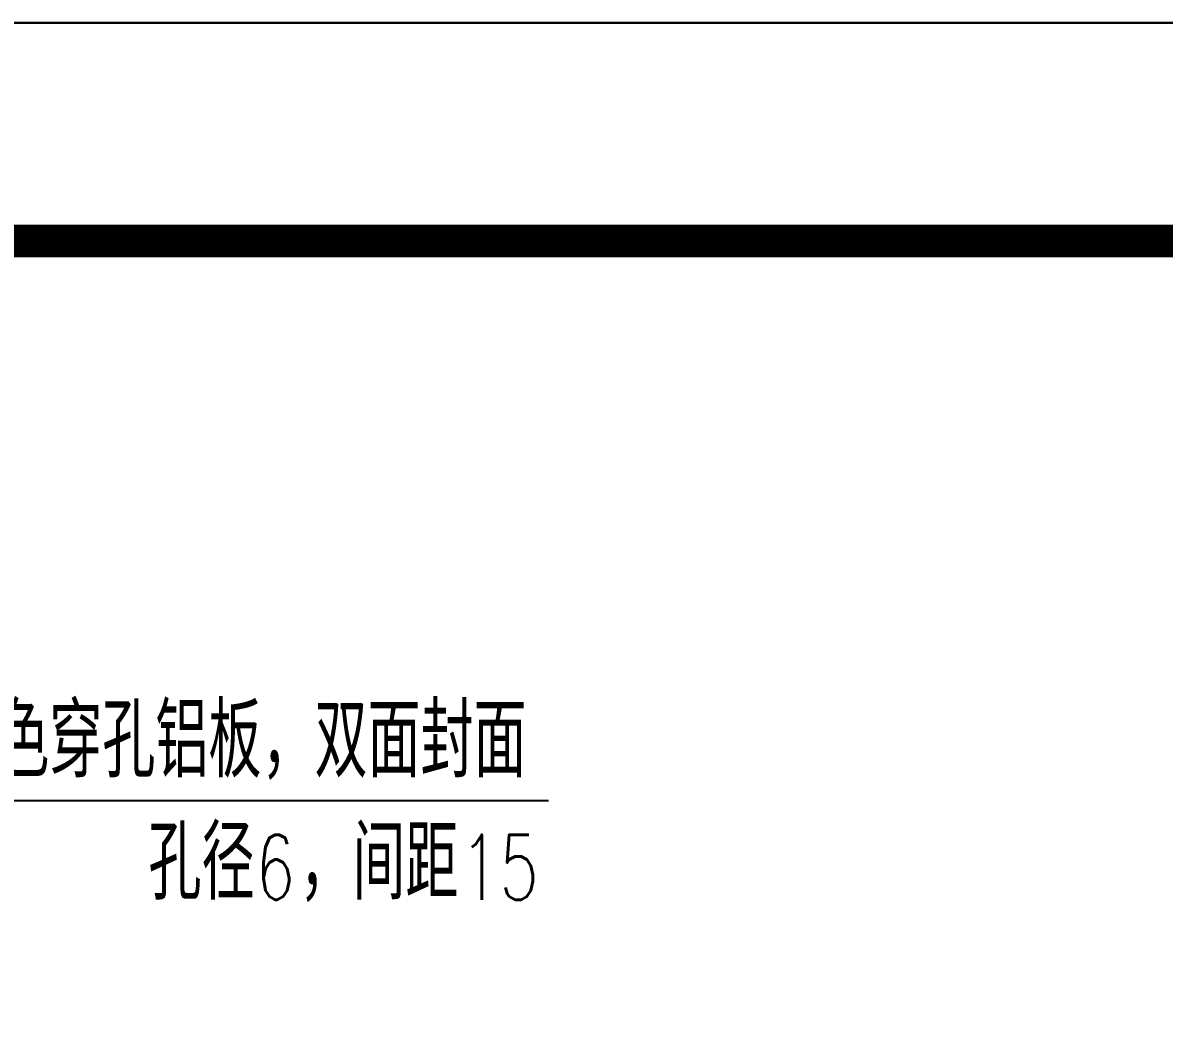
# Model space of a CAD drawing. Extents: x 396092 to 455492, y 17293 to 132793.
# Drawn here: x 415063 to 417678, y 46499 to 48793 of the extents above; entities that cross this region are included whole.
import ezdxf

# ---------------------------------------------------------------- set-up
doc = ezdxf.new("R2010")
doc.units = 0
doc.header["$LTSCALE"] = 1000
doc.header["$MEASUREMENT"] = 0
doc.layers.add('DIM_LEAD', color=3, linetype='Continuous')
doc.layers.add('PUB_TEXT', color=7, linetype='Continuous')
doc.styles.add('_TCH_DIM', font='SIMPLEX', dxfattribs={"bigfont": 'GBCBIG'})

# ---------------------------------------------------------------- blocks, each defined once
blk = doc.blocks.new('A$Ce900529c')
blk.add_lwpolyline([(955.471, -628.989), (1549.471, -628.989), (1549.471, -1048.989), (955.471, -1048.989)], close=True)
blk = doc.blocks.new('A$C8d334926')
blk.add_lwpolyline([(-90212, 32073), (-45662, 32073), (-45662, 11073), (-90212, 11073)], close=True)
at = {"const_width": 75}
blk.add_lwpolyline([(-46162, 31573), (-88962, 31573), (-88962, 11573), (-46162, 11573)], close=True, dxfattribs=at)

msp = doc.modelspace()

# ---------------------------------------------------------------- linework, layer by layer
at = {"layer": 'DIM_LEAD'}
msp.add_line((414266.5, 47011.6), (416267.3, 47011.6), dxfattribs=at)

# ---------------------------------------------------------------- block references
at = {"xscale": 100, "yscale": 100, "zscale": 100}
msp.add_blockref('A$Ce900529c', (300545.2, 153692.1), dxfattribs=at)
msp.add_blockref('A$C8d334926', (486304.3, 16720.3))

# ---------------------------------------------------------------- texts
at = {"layer": 'PUB_TEXT', "style": '_TCH_DIM'}
for s, height, p in [('厚圆孔灰白色穿孔铝板，双面封面', 168.794, (414394.1, 47064.1)), ('孔径', 168.79, (415350.5, 46784.1)), ('，间距', 168.79, (415696.2, 46784.1))]:
    msp.add_text(s, height=height, dxfattribs=at).set_placement(p)
at = {"layer": 'PUB_TEXT', "style": '_TCH_DIM', "width": 0.705882}
for s, height, p in [('6', 148.8, (415596.2, 46784.1)), ('15', 148.75, (416064.8, 46784.1))]:
    msp.add_text(s, height=height, dxfattribs=at).set_placement(p)

doc.saveas('drawing.dxf')
